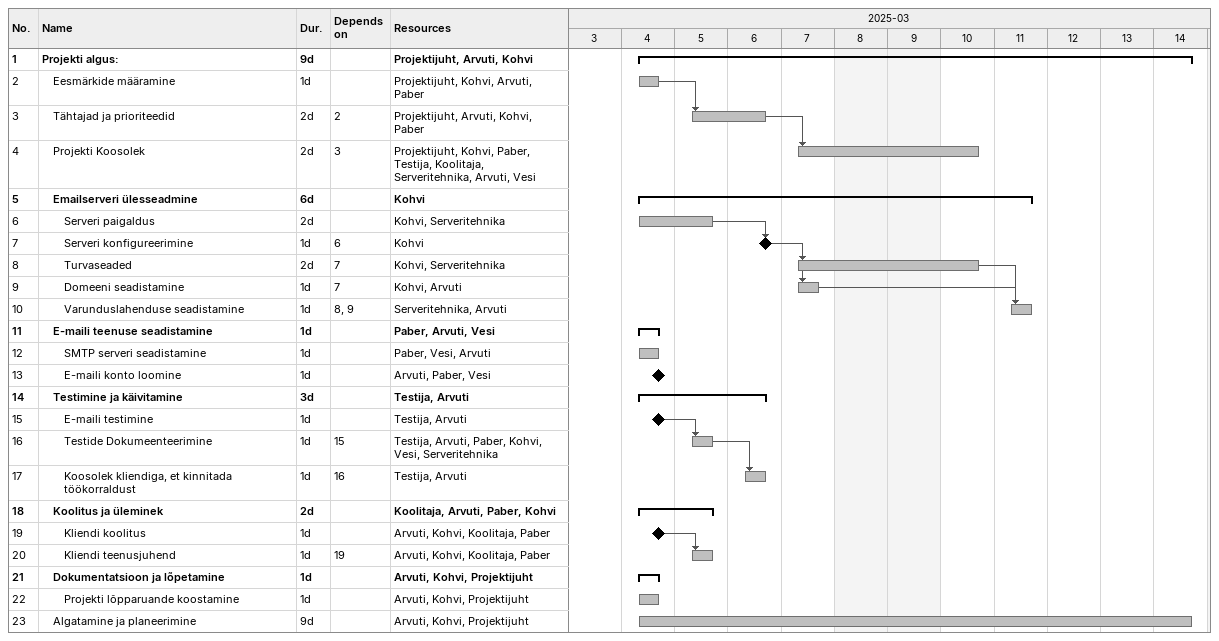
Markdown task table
| ID | Level | Task | Duration | Start | Finish | Predecessors | Resources |
|---|---|---|---|---|---|---|---|
| 1 | 1 | **Projekti algus:** | 9d | 2025-03-04 | 2025-03-14 |  | Projektijuht, Arvuti, Kohvi |
| 2 | 2 | Eesmärkide määramine | 1d | 2025-03-04 | 2025-03-04 |  | Projektijuht, Kohvi, Arvuti, Paber |
| 3 | 2 | Tähtajad ja prioriteedid | 2d | 2025-03-05 | 2025-03-06 | 2 | Projektijuht, Arvuti, Kohvi, Paber |
| 4 | 2 | Projekti Koosolek | 2d | 2025-03-07 | 2025-03-10 | 3 | Projektijuht, Kohvi, Paber, Testija, Koolitaja, Serveritehnika, Arvuti, Vesi |
| 5 | 2 | **Emailserveri ülesseadmine** | 6d | 2025-03-04 | 2025-03-11 |  | Kohvi |
| 6 | 3 | Serveri paigaldus | 2d | 2025-03-04 | 2025-03-05 |  | Kohvi, Serveritehnika |
| 7 | 3 | Serveri konfigureerimine | 1d | 2025-03-06 | 2025-03-06 | 6 | Kohvi |
| 8 | 3 | Turvaseaded | 2d | 2025-03-07 | 2025-03-10 | 7 | Kohvi, Serveritehnika |
| 9 | 3 | Domeeni seadistamine | 1d | 2025-03-07 | 2025-03-07 | 7 | Kohvi, Arvuti |
| 10 | 3 | Varunduslahenduse seadistamine | 1d | 2025-03-11 | 2025-03-11 | 8, 9 | Serveritehnika, Arvuti |
| 11 | 2 | **E-maili teenuse seadistamine** | 1d | 2025-03-04 | 2025-03-04 |  | Paber, Arvuti, Vesi |
| 12 | 3 | SMTP serveri seadistamine | 1d | 2025-03-04 | 2025-03-04 |  | Paber, Vesi, Arvuti |
| 13 | 3 | E-maili konto loomine | 1d | 2025-03-04 | 2025-03-04 |  | Arvuti, Paber, Vesi |
| 14 | 2 | **Testimine ja käivitamine** | 3d | 2025-03-04 | 2025-03-06 |  | Testija, Arvuti |
| 15 | 3 | E-maili testimine | 1d | 2025-03-04 | 2025-03-04 |  | Testija, Arvuti |
| 16 | 3 | Testide Dokumeenteerimine | 1d | 2025-03-05 | 2025-03-05 | 15 | Testija, Arvuti, Paber, Kohvi, Vesi, Serveritehnika |
| 17 | 3 | Koosolek kliendiga, et kinnitada töökorraldust | 1d | 2025-03-06 | 2025-03-06 | 16 | Testija, Arvuti |
| 18 | 2 | **Koolitus ja üleminek** | 2d | 2025-03-04 | 2025-03-05 |  | Koolitaja, Arvuti, Paber, Kohvi |
| 19 | 3 | Kliendi koolitus | 1d | 2025-03-04 | 2025-03-04 |  | Arvuti, Kohvi, Koolitaja, Paber |
| 20 | 3 | Kliendi teenusjuhend | 1d | 2025-03-05 | 2025-03-05 | 19 | Arvuti, Kohvi, Koolitaja, Paber |
| 21 | 2 | **Dokumentatsioon ja lõpetamine** | 1d | 2025-03-04 | 2025-03-04 |  | Arvuti, Kohvi, Projektijuht |
| 22 | 3 | Projekti lõpparuande koostamine | 1d | 2025-03-04 | 2025-03-04 |  | Arvuti, Kohvi, Projektijuht |
| 23 | 2 | Algatamine ja planeerimine | 9d | 2025-03-04 | 2025-03-14 |  | Arvuti, Kohvi, Projektijuht |
